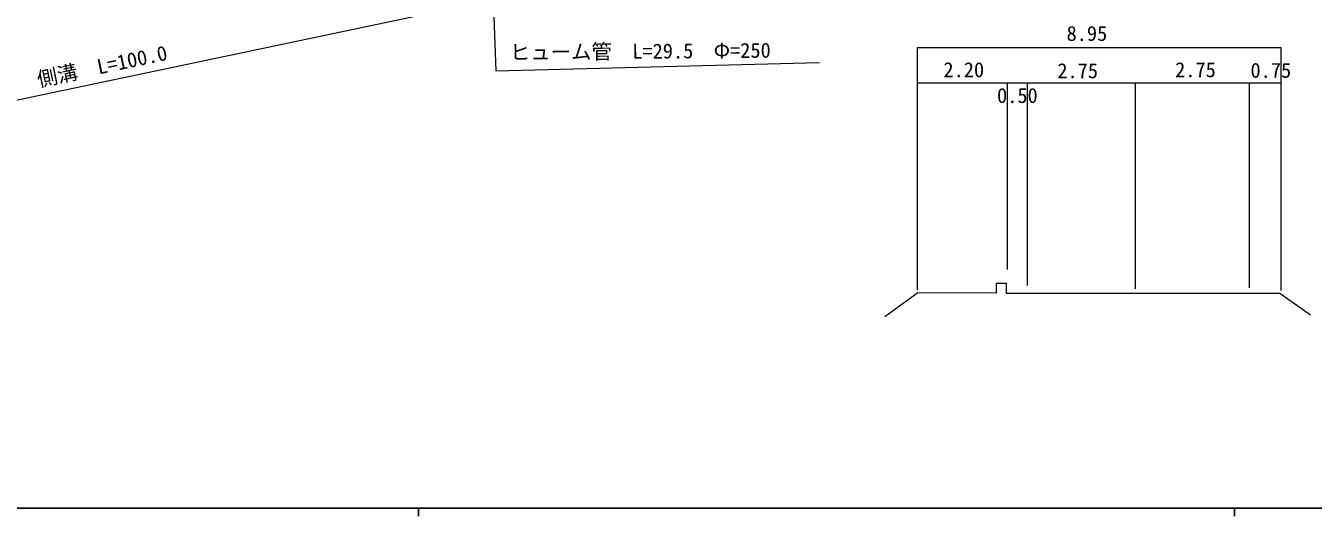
# Model space of a CAD drawing. Units: millimetres, scale not verified, with parts at other scales. Extents: x 40000 to 680000, y 20000 to 380000.
# Drawn here: x 119878 to 277646, y 204000 to 264124 of the extents above; entities that cross this region are included whole.
import ezdxf
from ezdxf.enums import TextEntityAlignment as Align

# ---------------------------------------------------------------- set-up
doc = ezdxf.new("R2010")
doc.units = ezdxf.units.MM
doc.header["$LTSCALE"] = 1000
for name, color, linetype, lineweight in [('M-BGD', 7, 'Continuous', 13), ('M-STR-HTXT', 7, 'Continuous', 13), ('M-TTL-BAND', 7, 'Continuous', 25)]:
    doc.layers.add(name, color=color, linetype=linetype, lineweight=lineweight)
doc.styles.add('ＭＳ ゴシック', font='')
doc.styles.get('ＭＳ ゴシック').set_extended_font_data('MS Gothic')

msp = doc.modelspace()

# ---------------------------------------------------------------- linework, layer by layer
at = {"layer": 'M-BGD'}
for p, q in [((229135, 257134), (273661, 257134)), ((240156, 257134), (240156, 234240)), ((242594, 257134), (242594, 232290)), ((255821, 257134), (255821, 231882)), ((269795, 257134), (269795, 231983))]:
    msp.add_line(p, q, dxfattribs=at)
for points in [[(229135, 231756), (229135, 261444), (273661, 261444), (273661, 231687)], [(225165, 228487), (229175, 231427), (238833, 231406), (238833, 232581), (240035, 232581), (240035, 231327), (273548, 231327), (277300, 228674)]]:
    msp.add_lwpolyline(points, dxfattribs=at)
at = {"layer": 'M-STR-HTXT'}
for points in [[(176397, 288416), (177501, 258606), (217137, 259616)], [(80272, 252567), (81579, 247214), (180983, 268162), (177701, 277099)]]:
    msp.add_lwpolyline(points, dxfattribs=at)
at = {"layer": 'M-TTL-BAND'}
for p, q in [((40000, 205000), (579000, 205000)), ((168000, 205000), (168000, 204000)), ((268000, 205000), (268000, 204000))]:
    msp.add_line(p, q, dxfattribs=at)

# ---------------------------------------------------------------- texts
at = {"layer": 'M-BGD', "style": 'ＭＳ ゴシック'}
for s, p in [('8.95', (249910, 261711)), ('2.20', (234821, 257268)), ('2.75', (248781, 257146)), ('2.75', (263214, 257265)), ('0.75', (272451, 257196)), ('0.50', (241389, 254108))]:
    msp.add_text(s, height=1833, dxfattribs=at).set_placement(p, align=Align.BOTTOM_CENTER)
at = {"layer": 'M-STR-HTXT', "style": 'ＭＳ ゴシック'}
for s, rotation, p in [('ヒューム管\u3000L=29.5\u3000Φ=250', 0.467, (195195, 259532)), ('側溝\u3000L=100.0', 11.9, (129539, 257741))]:
    msp.add_text(s, height=1833, rotation=rotation, dxfattribs=at).set_placement(p, align=Align.BOTTOM_CENTER)

doc.saveas('drawing.dxf')
